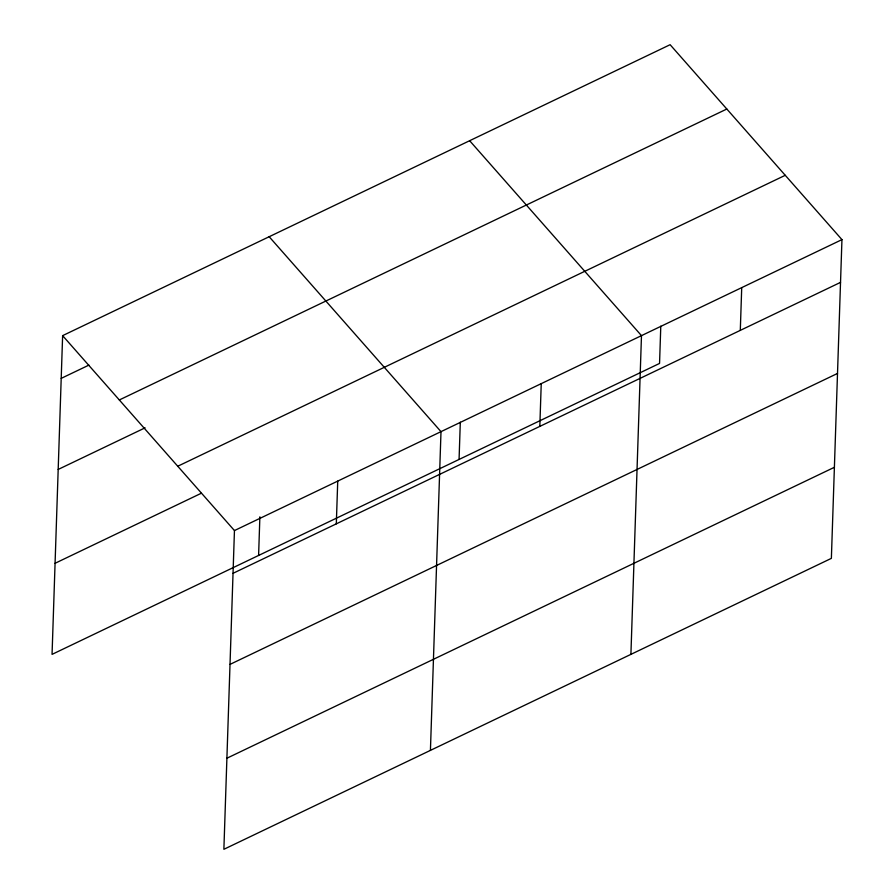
<?xml version="1.0" encoding="UTF-8"?>
<svg xmlns="http://www.w3.org/2000/svg" width="894" height="894" viewBox="0 0 894 894"><rect width="100%" height="100%" fill="white"/><g stroke="black" fill="none" stroke-linecap="round" stroke-linejoin="round"><path stroke-width="1.34" d="M62.625 335.641L234.452 530.567L223.88 849.3L831.375 558.359L841.947 239.626L670.12 44.7L62.625 335.641L52.053 654.374L659.548 363.433L660.789 326.165M258.601 555.453L259.875 516.81M336.312 523.85L337.731 481.106M430.427 750.379L440.999 431.646L269.172 236.72M459.069 459.438L460.309 422.18M539.82 426.382L541.239 383.649M630.907 654.374L641.479 335.641L469.652 140.716M740.299 330.367L741.718 287.633M61.205 378.374L88.908 365.11M119.327 399.964L726.822 109.023M58.177 469.451L145.085 427.835M177.75 466.243L785.245 175.302M55.07 563.287L201.161 493.32M234.452 530.567L841.947 239.626M233.032 573.311L840.539 282.37M230.015 664.387L837.51 373.446M226.897 758.224L834.404 467.283"/></g></svg>
